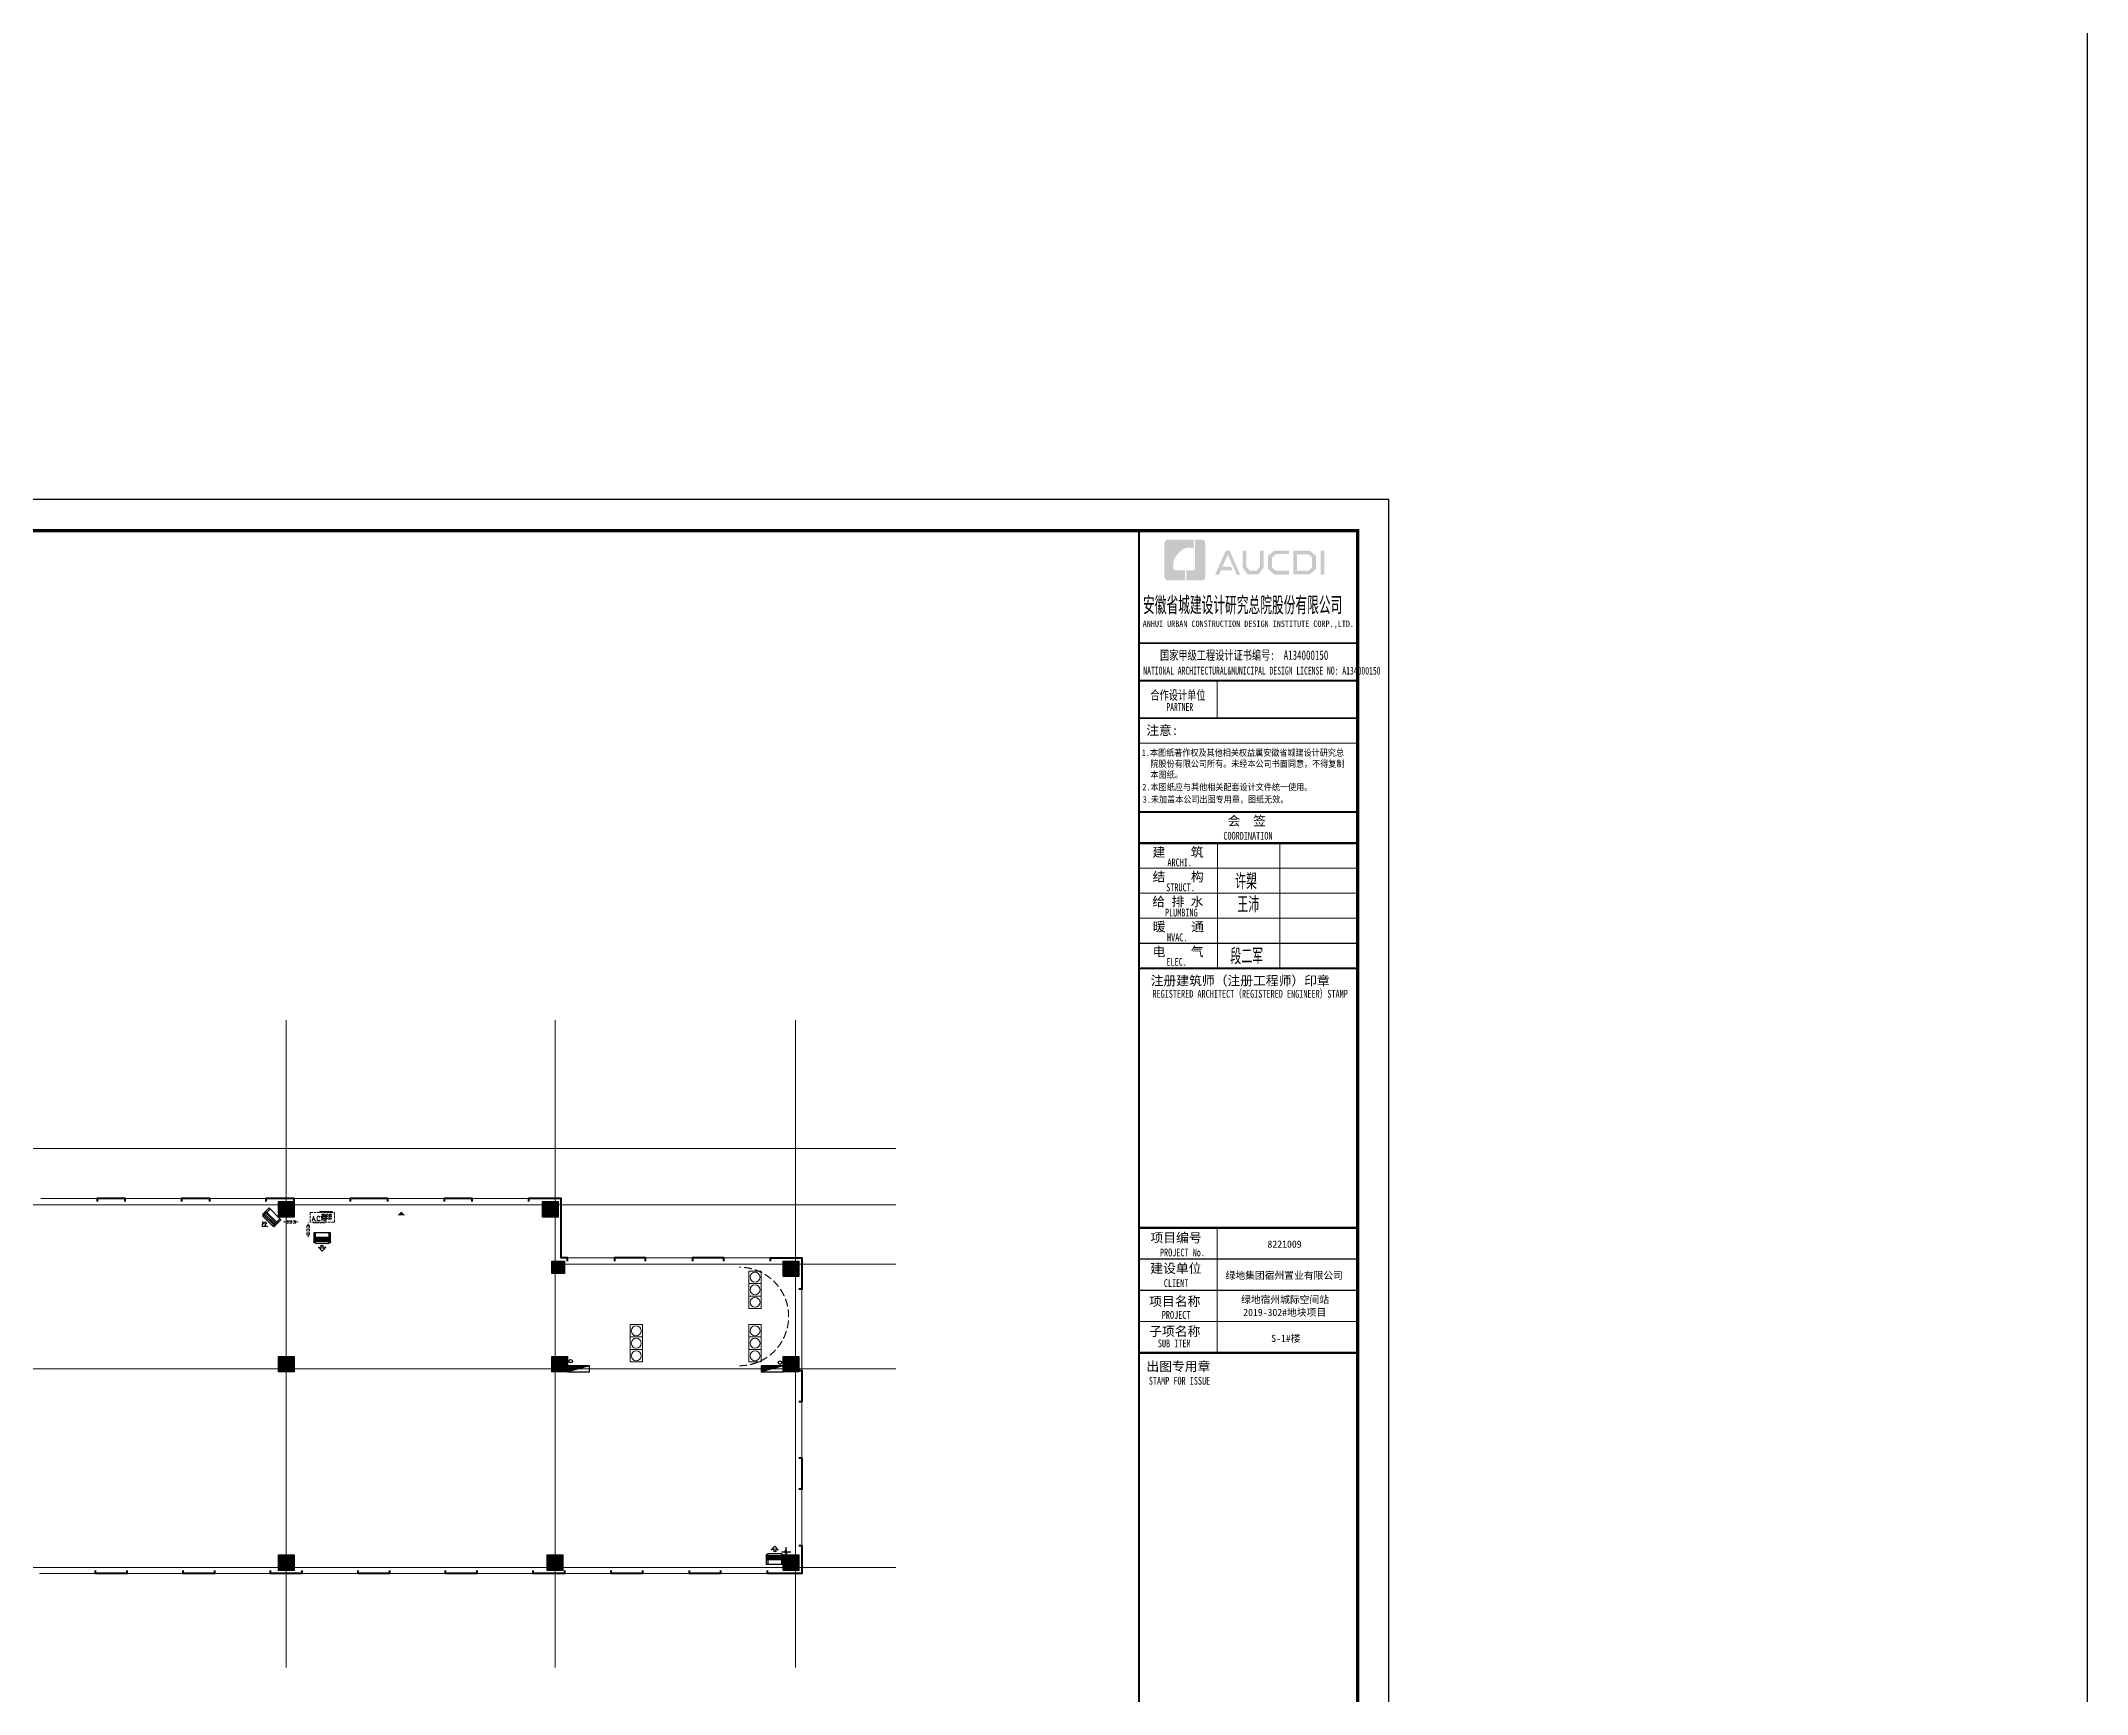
# Model space of a CAD drawing. Extents: x 1188826 to 1909461, y 608442 to 1651179.
# Drawn here: x 1340938 to 1406411, y 979087 to 1031966 of the extents above; entities that cross this region are included whole.
import ezdxf

# ---------------------------------------------------------------- set-up
doc = ezdxf.new("R2010")
doc.units = 0
doc.header["$LTSCALE"] = 1000
doc.header["$MEASUREMENT"] = 0
for name, pattern in [('__DASH', [0.35, 0.25, -0.1]), ('ACAD_ISO10W100', [18.5, 12, -3, 0.5, -3]), ('DASH', [0.35, 0.25, -0.1]), ('DOTE', [2.42, 2, -0.2, 0.02, -0.2]), ('HIDDEN', [0.375, 0.25, -0.125])]:
    doc.linetypes.add(name, pattern=pattern)
for name, color, linetype in [('A-AC', 167, 'Continuous'), ('EQUIP_消火栓', 7, 'Continuous'), ('S-COLU-HATCH', 30, 'Continuous'), ('S-COLU-LINE1', 6, 'Continuous'), ('VPIPE-不分区消火栓', 1, 'X'), ('图框', 140, 'Continuous'), ('图签文字', 147, 'Continuous'), ('机电标识类', 1, 'Continuous')]:
    doc.layers.add(name, color=color, linetype=linetype)
doc.layers.add('DIM_MODI', color=1, linetype='Continuous', plot=False)
for name, color, linetype, lineweight in [('DOTE', 19, 'DOTE', 9), ('STAIR', 2, 'Continuous', 18), ('WALL', 9, 'Continuous', 40), ('图签', 147, 'Continuous', 18), ('平面-看线', 45, 'Continuous', 15), ('平面-空调室内机', 176, 'Continuous', 9), ('平面-空调预留孔', 173, 'Continuous', 15), ('空调', 76, 'Continuous', 13)]:
    doc.layers.add(name, color=color, linetype=linetype, lineweight=lineweight)
doc.styles.add('_TCH_DIM', font='SIMPLEX.shx', dxfattribs={"width": 0.7, "bigfont": 'GBCBIG.shx'})
doc.styles.add('HT', font='simhei.ttf')
doc.styles.get("Standard").update_dxf_attribs({"font": 'gbenor.shx', "bigfont": 'gbcbig.shx'})
doc.styles.add('宋体', font='', dxfattribs={"height": 50})
doc.styles.add('建筑图签-1', font='simhei.ttf', dxfattribs={"width": 0.7})
doc.styles.add('建筑图签-2', font='TXT.shx', dxfattribs={"width": 0.5, "bigfont": 'HZTXT.shx'})
doc.styles.get('宋体').set_extended_font_data('SimSun')
doc.linetypes.add('X', pattern='A,3,-0.2,["X",Standard,S=0.25,R=0,X=-0.1,Y=-0.115],-0.25', length=3.45)

# ---------------------------------------------------------------- blocks, each defined once
blk = doc.blocks.new('dongkong')
at = {"layer": '平面-空调预留孔', "linetype": 'HIDDEN', "ltscale": 0.3}
for p, q in [((-603796, 210900), (-603796, 210431)), ((-603836, 210821), (-603836, 210511)), ((-603836, 210821), (-603756, 210821)), ((-603756, 210821), (-603756, 210511))]:
    blk.add_line(p, q, dxfattribs=at)
blk.add_lwpolyline([(-603756, 210511), (-603836, 210511)], dxfattribs=at)
blk = doc.blocks.new('QER5Y5WE3')
for p, q in [((-194, 188), (-1, 388)), ((194, -188), (-194, 188)), ((72, 389), (-156, 153)), ((292, -73), (-90, 296)), ((321, -43), (-61, 326)), ((360, -17), (-29, 359)), ((389, 14), (0, 389)), ((72, 389), (387, 86)), ((387, 86), (159, -151)), ((388, 13), (194, -188)), ((236, 408), (404, 419)), ((326, 383), (236, 408)), ((326, 383), (253, 308)), ((297, 307), (253, 308)), ((299, 264), (297, 307)), ((372, 340), (299, 264)), ((399, 251), (372, 340)), ((399, 251), (404, 419))]:
    blk.add_line(p, q)
for centre, start, end in [((36, 352), 46.01539, 136.01539), ((351, 49), 316.01539, 46.01539)]:
    blk.add_arc(centre, 51.3, start, end)
blk = doc.blocks.new('ferre')
at = {"layer": '平面-空调预留孔', "linetype": 'DASH', "ltscale": 0.3}
for p, q in [((93393, 115403), (93393, 115393)), ((93403, 115383), (93756, 115383)), ((93766, 115393), (93766, 115403))]:
    blk.add_line(p, q, dxfattribs=at)
blk.add_lwpolyline([(94046, 115403), (93306, 115403, -0.414214), (93286, 115423), (93286, 115693, -0.414214), (93306, 115713), (94046, 115713, -0.414214), (94066, 115693), (94066, 115423, -0.414214)], format="xyb", close=True, dxfattribs=at)
for points in [[(93997, 115743), (93577, 115743), (93577, 115727), (93997, 115727)], [(93975, 115655), (93660, 115655), (93660, 115626), (93975, 115626)], [(93975, 115589), (93660, 115589), (93660, 115560), (93975, 115560)], [(93975, 115523), (93660, 115523), (93660, 115494), (93975, 115494)]]:
    blk.add_lwpolyline(points, close=True, dxfattribs=at)
for centre, start, end in [((93403, 115393), 180, 270), ((93756, 115393), 270, 0)]:
    blk.add_arc(centre, 10, start, end, dxfattribs=at)
at = {"layer": '平面-空调预留孔', "linetype": 'DASH', "ltscale": 0.3, "style": '_TCH_DIM', "width": 0.705882}
blk.add_text('A.CX2', height=146.9, dxfattribs=at).set_placement((93345, 115443))
blk = doc.blocks.new('fergve')
blk.add_blockref('ferre', (25670, -60416))
blk = doc.blocks.new('院标1')
h = blk.add_hatch(color=150)
h.dxf.hatch_style = 1
h.set_gradient(color1=(33, 113, 253), color2=(33, 113, 253), tint=1, name='INVCURVED')
edge = h.paths.add_edge_path()
edge.add_spline(control_points=[(116373, 648379), (116379, 648379), (116382, 648379), (116391, 648379), (116391, 648379), (116391, 648379), (116616, 648379), (116616, 648379), (116616, 648379), (116616, 648379), (116616, 648054), (116616, 648054), (116616, 648054), (116616, 648054), (116108, 648054), (116108, 648054), (116108, 648054), (116028, 648054), (115963, 648111), (115963, 648199), (115963, 648199), (115963, 648199), (115963, 649215), (115963, 649215), (115963, 649215), (115963, 649295), (116018, 649360), (116108, 649360), (116108, 649360), (116108, 649360), (116897, 649360), (116897, 649360), (116897, 649360), (116897, 649360), (116897, 649080), (116897, 649080), (116897, 649080), (116897, 649080), (116566, 649140), (116356, 648859), (116356, 648859), (116245, 648719), (116240, 648545), (116247, 648466), (116247, 648466), (116254, 648386), (116247, 648466), (116247, 648466), (116247, 648466), (116247, 648466), (116258, 648374), (116373, 648379)], knot_values=[0, 0, 0, 0, 0.071429, 0.071429, 0.071429, 0.107143, 0.142857, 0.142857, 0.142857, 0.178571, 0.214286, 0.214286, 0.214286, 0.25, 0.285714, 0.285714, 0.285714, 0.321429, 0.357143, 0.357143, 0.357143, 0.392857, 0.428571, 0.428571, 0.428571, 0.464286, 0.5, 0.5, 0.5, 0.535714, 0.571429, 0.571429, 0.571429, 0.607143, 0.642857, 0.642857, 0.642857, 0.678571, 0.714286, 0.714286, 0.714286, 0.75, 0.785714, 0.785714, 0.785714, 0.821429, 0.857143, 0.857143, 0.857143, 0.928571, 1, 1, 1, 1], degree=3, periodic=0)
h = blk.add_hatch(color=150)
h.dxf.hatch_style = 1
h.set_gradient(color1=(33, 113, 253), color2=(33, 113, 253), tint=1, name='INVCURVED')
edge = h.paths.add_edge_path()
edge.add_spline(control_points=[(117268, 649215), (117268, 649215), (117268, 648199), (117268, 648199), (117268, 648199), (117268, 648114), (117212, 648054), (117123, 648054), (117123, 648054), (117123, 648054), (116663, 648054), (116663, 648054), (116663, 648054), (116663, 648054), (116663, 648379), (116663, 648379), (116663, 648379), (116663, 648379), (116865, 648379), (116865, 648379), (116865, 648379), (116907, 648379), (116941, 648413), (116941, 648455), (116941, 648455), (116941, 648455), (116941, 649360), (116941, 649360), (116941, 649360), (116941, 649360), (117123, 649360), (117123, 649360), (117123, 649360), (117204, 649360), (117268, 649306), (117268, 649215)], knot_values=[0, 0, 0, 0, 0.1, 0.1, 0.1, 0.15, 0.2, 0.2, 0.2, 0.25, 0.3, 0.3, 0.3, 0.35, 0.4, 0.4, 0.4, 0.45, 0.5, 0.5, 0.5, 0.55, 0.6, 0.6, 0.6, 0.65, 0.7, 0.7, 0.7, 0.75, 0.8, 0.8, 0.8, 0.9, 1, 1, 1, 1], degree=3, periodic=0)
blk = doc.blocks.new('tq123')
at = {"layer": '图框'}
h = blk.add_hatch(color=256, dxfattribs=at)
h.paths.add_polyline_path([(-1187, 56758), (-1061, 56758), (-1061, 55988), (-1187, 55988)])
h.paths.add_polyline_path([(-1939, 56642), (-1939, 56116), (-1579, 56116), (-1455, 56223), (-1455, 56541), (-1575, 56642)], flags=16)
h.paths.add_polyline_path([(-2057, 56760), (-2057, 55998), (-1535, 55998), (-1337, 56168), (-1337, 56596), (-1532, 56760)])
h.paths.add_polyline_path([(-2200, 56764), (-2200, 56648), (-2607, 56648), (-2740, 56537), (-2740, 56218), (-2607, 56115), (-2198, 56115), (-2198, 55993), (-2662, 55993), (-2864, 56168), (-2864, 56596), (-2666, 56764)])
h.paths.add_polyline_path([(-3683, 56762), (-3563, 56762), (-3563, 56251), (-3449, 56120), (-3238, 56120), (-3124, 56251), (-3124, 56762), (-3010, 56762), (-3010, 56214), (-3174, 55997), (-3512, 55997), (-3683, 56216)])
h.paths.add_polyline_path([(-4215, 56760), (-4098, 56760), (-3756, 55996), (-3872, 55996), (-4153, 56630), (-4328, 56242), (-4057, 56242), (-3996, 56127), (-4377, 56127), (-4436, 55994), (-4559, 55994)])
for p, q in [((-6995, 53800), (5, 53800)), ((-6995, 53800), (5, 53800)), ((-6995, 52600), (5, 52600))]:
    blk.add_line(p, q, dxfattribs=at)
for points, const_width in [([(-6995, 0), (-6995, 57400)], 70), ([(-6995, 53800), (5, 53800)], 60), ([(-6995, 52600), (5, 52600)], 60), ([(-6995, 52600), (5, 52600)], 60), ([(-4495, 52600), (-4495, 51400)], 35), ([(-6995, 51400), (5, 51400)], 60), ([(-6995, 51400), (5, 51400)], 60), ([(-6995, 50599), (5, 50599)], 35), ([(-6987, 48400), (13, 48400)], 60), ([(-6987, 47400), (13, 47400)], 70), ([(-6987, 47400), (13, 47400)], 70), ([(-4487, 47400), (-4487, 43400)], 35), ([(-2487, 47400), (-2487, 43400)], 35), ([(-6987, 46600), (13, 46600)], 35), ([(-6987, 45800), (13, 45800)], 35), ([(-6987, 45000), (13, 45000)], 35), ([(-6987, 44200), (13, 44200)], 35), ([(-6987, 43400), (13, 43400)], 70), ([(-6995, 35100), (5, 35100)], 70), ([(-6995, 35100), (5, 35100)], 70), ([(-4495, 31100), (-4495, 35100)], 35), ([(-6995, 34100), (5, 34100)], 35), ([(-6995, 33100), (5, 33100)], 35), ([(-6995, 32100), (5, 32100)], 35), ([(5, 31100), (-6995, 31100)], 70)]:
    blk.add_lwpolyline(points, dxfattribs=dict(at, const_width=const_width))
blk.add_blockref('院标1', (-122144, -592249))
for s, height, style, width, p in [('ANHUI URBAN CONSTRUCTION DESIGN INSTITUTE CORP.,LTD.', 200, '建筑图签-1', 0.91, (-6877, 54322)), ('NATIONAL ARCHITECTURAL&MUNICIPAL DESIGN LICENSE NO: A134000150', 250, '建筑图签-1', 0.6, (-6858, 52795)), ('PARTNER', 250, '建筑图签-1', 0.6, (-6120, 51634)), ('1.本图纸著作权及其他相关权益属安徽省城建设计研究总', 210, 'HT', 0.88, (-6909, 50193)), ('院股份有限公司所有。未经本公司书面同意，不得复制', 210, 'HT', 0.88, (-6630, 49839)), (' 2.本图纸应与其他相关配套设计文件统一使用。 ', 210, 'HT', 0.88, (-7020, 49092)), ('本图纸。', 210, 'HT', 0.88, (-6630, 49489)), ('3.未加盖本公司出图专用章，图纸无效。', 210, 'HT', 0.88, (-6877, 48698)), ('COORDINATION', 250, '建筑图签-1', 0.7, (-4295, 47513)), ('ARCHI.', 250, '建筑图签-1', 0.7, (-6086, 46662)), ('STRUCT.', 250, '建筑图签-1', 0.7, (-6125, 45865)), ('PLUMBING', 250, '建筑图签-1', 0.7, (-6166, 45058)), ('HVAC.', 250, '建筑图签-1', 0.7, (-6101, 44265)), ('ELEC.', 250, '建筑图签-1', 0.7, (-6117, 43480)), ('REGISTERED ARCHITECT（REGISTERED ENGINEER）STAMP', 250, '建筑图签-1', 0.7, (-6566, 42459)), ('PROJECT No.', 250, '建筑图签-1', 0.7, (-6325, 34185, -1799)), ('CLIENT', 250, '建筑图签-1', 0.7, (-6201, 33206)), ('PROJECT', 250, '建筑图签-1', 0.7, (-6266, 32187)), ('SUB ITEM', 250, '建筑图签-1', 0.7, (-6393, 31276)), ('STAMP FOR ISSUE', 250, '建筑图签-1', 0.7, (-6682, 30081))]:
    blk.add_text(s, height=height, dxfattribs=dict(at, style=style, width=width)).set_placement(p)
at = {"layer": '图签', "color": 2, "style": '宋体'}
for s, height, p in [('8221009 ', 229.3, (-2884, 34462)), ('绿地集团宿州置业有限公司', 229.34, (-4225, 33462)), ('绿地宿州城际空间站', 229.3, (-3729, 32688)), ('2019-302#地块项目', 229.34, (-3662, 32279)), ('S-1#楼', 229.3, (-2766, 31448))]:
    blk.add_text(s, height=height, dxfattribs=at).set_placement(p)
at = {"layer": '图签文字', "color": 7, "style": '建筑图签-1'}
for s, height, width, p in [('安徽省城建设计研究总院股份有限公司', 500, 0.55, (-6867, 54777)), ('国家甲级工程设计证书编号:  A134000150', 300, 0.7, (-6323, 53267)), ('合作设计单位', 300, 0.7, (-6630, 51990))]:
    blk.add_text(s, height=height, dxfattribs=dict(at, width=width)).set_placement(p)
for s, p in [('注意:', (-6764, 50863)), ('会  签', (-4160, 47968)), ('建    筑', (-6565, 46967)), ('结    构', (-6561, 46179)), ('给 排 水', (-6570, 45385)), ('暖    通', (-6552, 44582)), ('电    气', (-6562, 43782)), ('注册建筑师（注册工程师）印章', (-6620, 42854)), ('项目编号', (-6627, 34632)), ('建设单位', (-6635, 33655)), ('项目名称', (-6668, 32597)), ('子项名称', (-6668, 31640)), ('出图专用章', (-6759, 30518))]:
    blk.add_text(s, height=300, dxfattribs=at).set_placement(p)
at = {"layer": '图签文字', "color": 1, "style": '建筑图签-2', "width": 0.7}
for s, p in [('许槊', (-3921, 45928)), ('王沛', (-3849, 45187)), ('段二军', (-4074, 43532))]:
    blk.add_text(s, height=500, dxfattribs=at).set_placement(p)
blk = doc.blocks.new('rewerwer')
at = {"layer": 'S-COLU-HATCH'}
h = blk.add_hatch(color=256, dxfattribs=at)
h.dxf.hatch_style = 1
h.paths.add_polyline_path([(1348538, 1149256), (1349038, 1149256), (1349038, 1148756), (1348538, 1148756)])
h = blk.add_hatch(color=256, dxfattribs=at)
h.dxf.hatch_style = 1
h.paths.add_polyline_path([(1356988, 1149256), (1357488, 1149256), (1357488, 1148756), (1356988, 1148756)])
h = blk.add_hatch(color=256, dxfattribs=at)
h.dxf.hatch_style = 1
h.paths.add_polyline_path([(1357288, 1147356), (1357688, 1147356), (1357688, 1146956), (1357288, 1146956)])
h = blk.add_hatch(color=256, dxfattribs=at)
h.dxf.hatch_style = 1
h.paths.add_polyline_path([(1364688, 1147356), (1365188, 1147356), (1365188, 1146856), (1364688, 1146856)])
h = blk.add_hatch(color=256, dxfattribs=at)
h.dxf.hatch_style = 1
h.paths.add_polyline_path([(1348538, 1144306), (1349038, 1144306), (1349038, 1143806), (1348538, 1143806)])
h = blk.add_hatch(color=256, dxfattribs=at)
h.dxf.hatch_style = 1
h.paths.add_polyline_path([(1357288, 1144306), (1357788, 1144306), (1357788, 1143806), (1357288, 1143806)])
h = blk.add_hatch(color=256, dxfattribs=at)
h.dxf.hatch_style = 1
h.paths.add_polyline_path([(1364688, 1144306), (1365188, 1144306), (1365188, 1143806), (1364688, 1143806)])
h = blk.add_hatch(color=256, dxfattribs=at)
h.dxf.hatch_style = 1
h.paths.add_polyline_path([(1348538, 1137956), (1349038, 1137956), (1349038, 1137456), (1348538, 1137456)])
h = blk.add_hatch(color=256, dxfattribs=at)
h.dxf.hatch_style = 1
h.paths.add_polyline_path([(1357138, 1137956), (1357638, 1137956), (1357638, 1137456), (1357138, 1137456)])
h = blk.add_hatch(color=256, dxfattribs=at)
h.dxf.hatch_style = 1
h.paths.add_polyline_path([(1364688, 1137956), (1365188, 1137956), (1365188, 1137456), (1364688, 1137456)])
at = {"layer": 'S-COLU-LINE1'}
for points in [[(1348538, 1149256), (1349038, 1149256), (1349038, 1148756), (1348538, 1148756)], [(1356988, 1149256), (1357488, 1149256), (1357488, 1148756), (1356988, 1148756)], [(1357288, 1147356), (1357688, 1147356), (1357688, 1146956), (1357288, 1146956)], [(1364688, 1147356), (1365188, 1147356), (1365188, 1146856), (1364688, 1146856)], [(1348538, 1144306), (1349038, 1144306), (1349038, 1143806), (1348538, 1143806)], [(1357288, 1144306), (1357788, 1144306), (1357788, 1143806), (1357288, 1143806)], [(1364688, 1144306), (1365188, 1144306), (1365188, 1143806), (1364688, 1143806)], [(1348538, 1137956), (1349038, 1137956), (1349038, 1137456), (1348538, 1137456)], [(1357138, 1137956), (1357638, 1137956), (1357638, 1137456), (1357138, 1137456)], [(1364688, 1137956), (1365188, 1137956), (1365188, 1137456), (1364688, 1137456)]]:
    blk.add_lwpolyline(points, close=True, dxfattribs=at)
blk = doc.blocks.new('$TwtSys$00000434')
for p, q in [((-0.5, 0.5), (-0.5, -0.5)), ((-0.5, -0.5), (0.5, 0.5)), ((0.5, 0.5), (-0.5, 0.5)), ((0.5, -0.5), (0.5, 0.5)), ((-0.5, -0.5), (0.5, -0.5))]:
    blk.add_line(p, q)
blk.add_solid([(0.5, -0.5), (0.5, 0.5), (-0.5, -0.5)])
blk = doc.blocks.new('GSDFD')
at = {"layer": '机电标识类', "color": 250, "linetype": 'DASH', "ltscale": 400}
for p, q in [((14683726, 6458089), (14684026, 6458089)), ((14683876, 6457939), (14683876, 6458239))]:
    blk.add_line(p, q, dxfattribs=at)
at = {"layer": '空调', "color": 1, "linetype": 'DASH'}
blk.add_circle((14683876, 6458089), 50, dxfattribs=at)

msp = doc.modelspace()

# ---------------------------------------------------------------- hatches: boundary and pattern name
at = {"layer": 'WALL'}
msp.add_hatch(color=1, dxfattribs=at).paths.add_polyline_path([(1352466, 994522), (1352346, 994402), (1352586, 994402)])

# ---------------------------------------------------------------- linework, layer by layer
at = {"layer": 'DIM_MODI'}
msp.add_lwpolyline([(1233208, 1231147), (1406411, 1231147), (1406411, 946723), (1233208, 946723)], close=True, dxfattribs=at)
at = {"layer": 'DOTE', "linetype": 'ACAD_ISO10W100', "ltscale": 100}
for p, q in [((1348788, 1000639), (1348788, 979939)), ((1357388, 1000639), (1357388, 979939)), ((1365088, 1000639), (1365088, 979939)), ((1368288, 996539), (1291011, 996539)), ((1368288, 994739), (1326988, 994739)), ((1368288, 992839), (1357388, 992839)), ((1310188, 989489), (1368288, 989489)), ((1291011, 983139), (1368288, 983139))]:
    msp.add_line(p, q, dxfattribs=at)
at = {"layer": 'STAIR', "color": 8}
for points in [[(1363588, 992619), (1363588, 992219), (1363988, 992219), (1363988, 992619)], [(1363588, 992219), (1363588, 991819), (1363988, 991819), (1363988, 992219)], [(1363588, 991819), (1363588, 991419), (1363988, 991419), (1363988, 991819)], [(1359788, 990509), (1359788, 990909), (1360188, 990909), (1360188, 990509)], [(1363588, 990509), (1363588, 990909), (1363988, 990909), (1363988, 990509)], [(1359788, 990109), (1359788, 990509), (1360188, 990509), (1360188, 990109)], [(1359788, 989709), (1359788, 990109), (1360188, 990109), (1360188, 989709)], [(1363588, 990109), (1363588, 990509), (1363988, 990509), (1363988, 990109)], [(1363588, 989709), (1363588, 990109), (1363988, 990109), (1363988, 989709)]]:
    msp.add_lwpolyline(points, close=True, dxfattribs=at)
for centre in [(1363788, 992419), (1363788, 992019), (1363788, 991619), (1359988, 990709), (1363788, 990709), (1359988, 990309), (1359988, 989909), (1363788, 990309), (1363788, 989909)]:
    msp.add_circle(centre, 160, dxfattribs=at)
at = {"layer": 'STAIR', "color": 8, "linetype": '__DASH'}
msp.add_arc((1363288, 991164), 1575, 270, 90, dxfattribs=at)
at = {"layer": 'VPIPE-不分区消火栓'}
for centre in [(1357888, 989739), (1364588, 989689)]:
    msp.add_circle(centre, 55, dxfattribs=at)
at = {"layer": 'WALL'}
for points in [[(1343638, 994839), (1343638, 994939), (1342738, 994939), (1342738, 994839)], [(1346338, 994839), (1346338, 994939), (1345438, 994939), (1345438, 994839)], [(1349038, 994839), (1349038, 994939), (1348138, 994939), (1348138, 994839)], [(1352038, 994839), (1352038, 994939), (1350838, 994939), (1350838, 994839)], [(1354738, 994839), (1354738, 994939), (1353838, 994939), (1353838, 994839)], [(1357788, 992939), (1357788, 993039), (1357588, 993039), (1357588, 994939), (1356538, 994939), (1356538, 994839)], [(1360288, 992939), (1360288, 993039), (1359288, 993039), (1359288, 992939)], [(1362788, 992939), (1362788, 993039), (1361788, 993039), (1361788, 992939)], [(1364288, 992939), (1364288, 993039), (1365288, 993039), (1365288, 992039), (1365188, 992039)], [(1365188, 989439), (1365288, 989439), (1365288, 988439), (1365188, 988439)], [(1365188, 986639), (1365288, 986639), (1365288, 985639), (1365188, 985639)], [(1365188, 983839), (1365288, 983839), (1365288, 982939), (1364188, 982939), (1364188, 983039)], [(1343688, 983039), (1343688, 982939), (1342688, 982939), (1342688, 983039)], [(1346488, 983039), (1346488, 982939), (1345488, 982939), (1345488, 983039)], [(1349288, 983039), (1349288, 982939), (1348288, 982939), (1348288, 983039)], [(1352088, 983039), (1352088, 982939), (1351088, 982939), (1351088, 983039)], [(1354888, 983039), (1354888, 982939), (1353888, 982939), (1353888, 983039)], [(1357688, 983039), (1357688, 982939), (1356688, 982939), (1356688, 983039)], [(1360188, 983039), (1360188, 982939), (1359188, 982939), (1359188, 983039)], [(1362688, 983039), (1362688, 982939), (1361688, 982939), (1361688, 983039)]]:
    msp.add_lwpolyline(points, dxfattribs=at)
at = {"layer": '图框'}
msp.add_lwpolyline([(1278970, 957902), (1384070, 957902), (1384070, 1017302), (1278970, 1017302)], close=True, dxfattribs=at)
at = {"layer": '图框', "const_width": 100}
msp.add_lwpolyline([(1281470, 958902), (1383070, 958902), (1383070, 1016302), (1281470, 1016302)], close=True, dxfattribs=at)
at = {"layer": '平面-看线'}
for points in [[(1340938, 994939), (1342738, 994939)], [(1343638, 994939), (1345438, 994939)], [(1346338, 994939), (1348138, 994939)], [(1349038, 994939), (1350838, 994939)], [(1352038, 994939), (1353838, 994939)], [(1354738, 994939), (1356538, 994939)], [(1359288, 993039), (1357788, 993039)], [(1360288, 993039), (1361788, 993039)], [(1362788, 993039), (1364288, 993039)], [(1365288, 992039), (1365288, 989439)], [(1365288, 988439), (1365288, 986639)], [(1365288, 985639), (1365288, 983839)], [(1340888, 982939), (1342688, 982939)], [(1343688, 982939), (1345488, 982939)], [(1346488, 982939), (1348288, 982939)], [(1349288, 982939), (1351088, 982939)], [(1352088, 982939), (1353888, 982939)], [(1354888, 982939), (1356688, 982939)], [(1357688, 982939), (1359188, 982939)], [(1360188, 982939), (1361688, 982939)], [(1362688, 982939), (1364188, 982939)]]:
    msp.add_lwpolyline(points, dxfattribs=at)

# ---------------------------------------------------------------- block references
for name, p in [('tq123', (1383070, 958902)), ('GSDFD', (-13319089, -5474450))]:
    msp.add_blockref(name, p)
at = {"layer": 'A-AC', "linetype": 'ByBlock', "rotation": 178.9846063388432}
msp.add_blockref('QER5Y5WE3', (1348429, 994448), dxfattribs=at)
at = {"layer": 'A-AC', "linetype": 'ByBlock', "xscale": -1}
for p, rotation in [((1349938, 993839), 136.0153936611567), ((1364418, 983239), 316.0153936611566)]:
    msp.add_blockref('QER5Y5WE3', p, dxfattribs=dict(at, rotation=rotation))
at = {"layer": 'EQUIP_消火栓', "xscale": -700, "yscale": -200, "zscale": 700, "rotation": 359.9999999996917}
for p in [(1358138, 989489), (1364338, 989489)]:
    msp.add_blockref('$TwtSys$00000434', p, dxfattribs=at)
at = {"layer": 'S-COLU-LINE1'}
msp.add_blockref('rewerwer', (0, -154417), dxfattribs=at)
at = {"layer": '平面-空调室内机', "ltscale": 0.3, "rotation": 89.99999999999999}
msp.add_blockref('dongkong', (1559603, 1597985), dxfattribs=at)
at = {"layer": '平面-空调室内机', "ltscale": 0.3, "xscale": -1, "rotation": 180}
msp.add_blockref('dongkong', (1953284, 1204600), dxfattribs=at)
at = {"layer": '平面-空调预留孔'}
msp.add_blockref('fergve', (1230592, 939197), dxfattribs=at)

doc.saveas('drawing.dxf')
